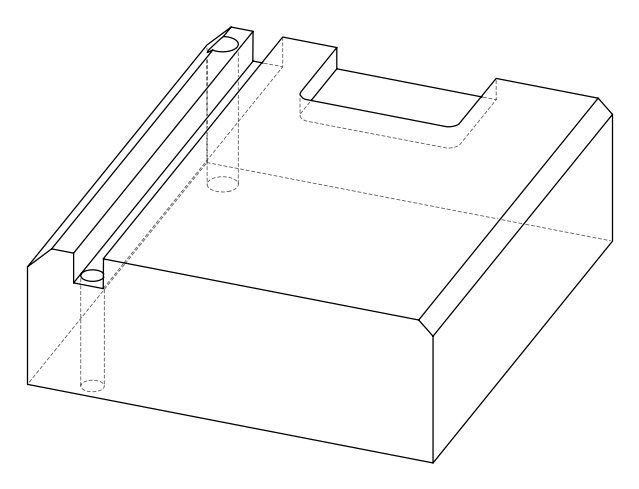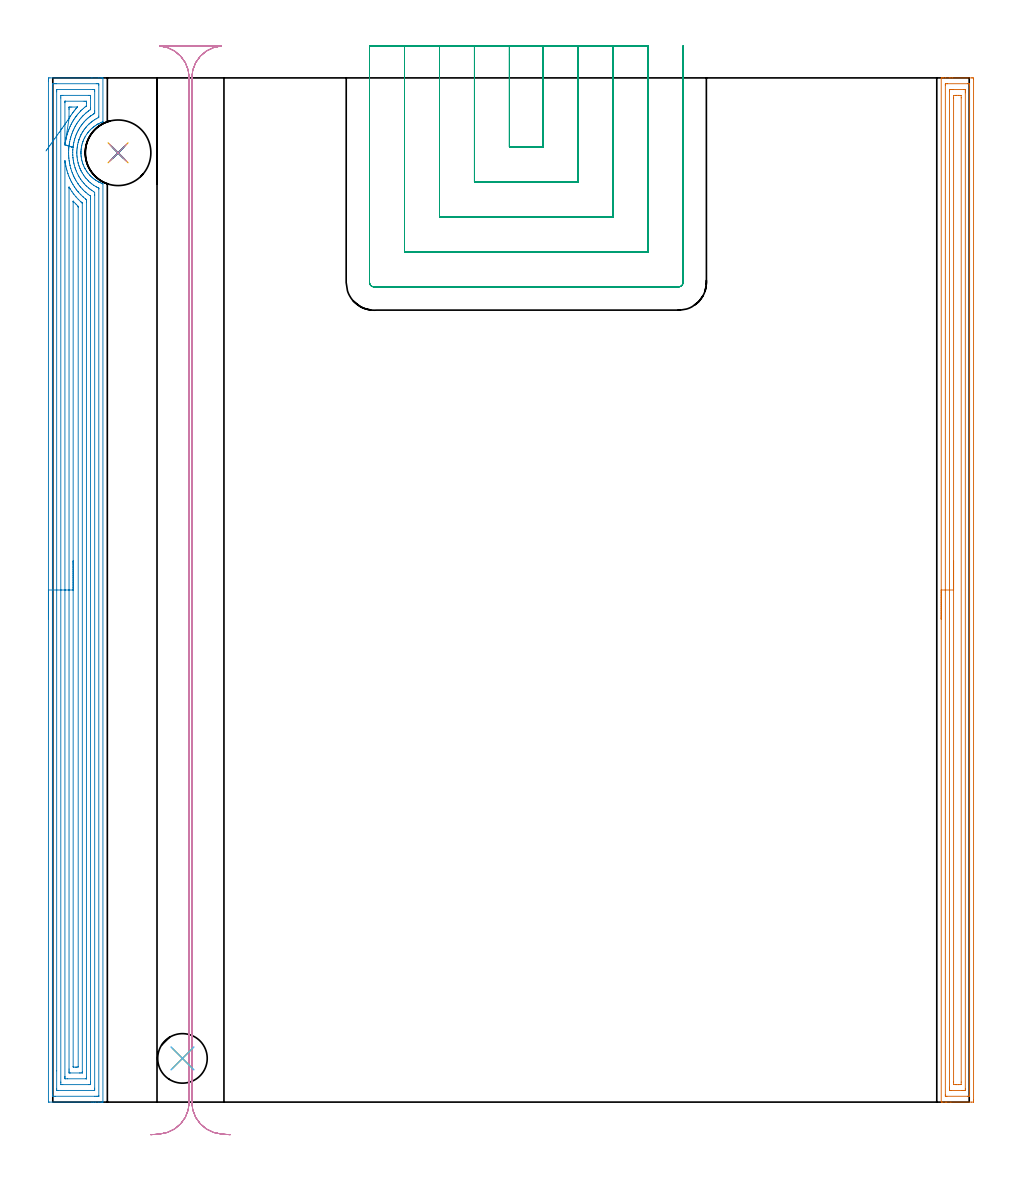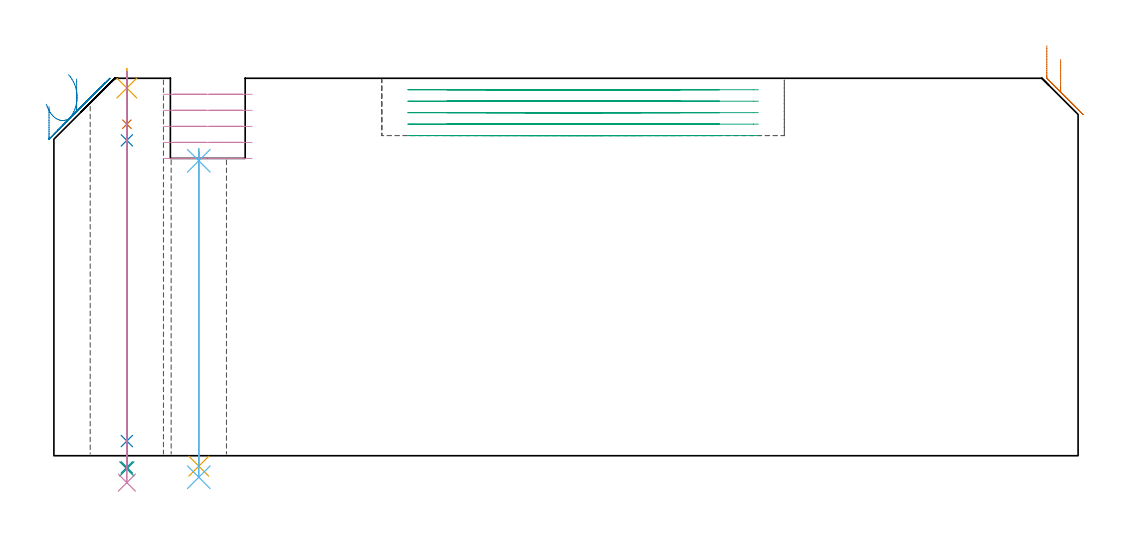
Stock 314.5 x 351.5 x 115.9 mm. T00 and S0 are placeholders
(PLAN: 12 operations, 9 tool changes, 55.9 min)
(1 AREA_MILL | FG_CHAMFER_SURFACE | UGT0205_001 | 11.51 min | 21652 mm3)
(2 AREA_MILL_1 | FG_CHAMFER_SURFACE_1 | UGT0205_001 | 19.9 min | 61467 mm3)
(3 MILL_SLOT | SLOT_PARTIAL_RECTANGULAR | UGT0201_008 | Follow Part, ap 4, ae 75% | 13.93 min | 172712 mm3)
(4 MILL_RECTANGULAR_SLOT | SLOT_RECTANGULAR | UGT0201_105 | Follow Part, ap 5.5, ae 75% | 8.04 min | 198057 mm3)
(5 SPOT_DRILL | STEP1HOLE | NXT0321_9005460120000 | 0.05 min | 173 mm3)
(6 SPOT_DRILL_1 | STEP1HOLE_1 | NXT0321_9005460120000 | 0.04 min | 9 mm3)
(7 DRILL_BLIND_HOLE_INTO_CENTER | STEP1HOLE | NXT0301_065 | 0.07 min | 769 mm3)
(8 GUN_DRILL_THROUGH_HOLE | STEP1HOLE | UGT0307_006 | 0.56 min | 6514 mm3)
(9 DRILL_TO_ENLARGE_THROUGH_HOLE | STEP1HOLE | NXT0301_104 | 0.49 min | 10323 mm3)
(10 DRILL_TO_ENLARGE_THROUGH_HOLE_1 | STEP1HOLE | UGT0301_054 | 0.51 min | 27891 mm3)
(11 DRILL_THROUGH_HOLE_INTO_CENTER | STEP1HOLE_1 | NXT0301_065 | 0.39 min | 6318 mm3)
(12 DRILL_TO_ENLARGE_THROUGH_HOLE_2 | STEP1HOLE_1 | UGT0301_044 | 0.41 min | 14379 mm3)
(TOOL UGT0205_001 | Chamfer Mill 20 x 3 x 45 deg. | D20 FL50 Z2)
(TOOL UGT0201_008 | End Mill 16 mm | D16 FL32 Z4)
(TOOL UGT0201_105 | End Mill 22 mm | D22 FL25 Z2)
(TOOL NXT0321_9005460120000 | NC Spot Drill, 142deg, 12mm, Carbide, Uncoated | D12 PA142 FL30 Z2)
(TOOL NXT0301_065 | Carbide Drill 9.4mm [860.1-0940-075A1-MM 2214] | D9.4 PA140 FL98 Z2)
(TOOL UGT0307_006 | Gun Drill 9 mm | D9 PA130 FL24 Z1)
(TOOL NXT0301_104 | Carbide Drill 14mm [860.1-1400-112A1-MM 2214] | D14 PA140 FL123 Z2)
(TOOL UGT0301_054 | Twist Drill 22.5 mm | D22.5 PA118 FL155 Z2)
(TOOL UGT0301_044 | Twist Drill 17 mm | D17 PA118 FL125 Z2)
(OP 1 AREA_MILL)
G17 G21 G94 G90
T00 M6
G54
G17 G0 G90 X304.9 Y165.75 S1061 M3
G43 Z125.9 H0
G94 G1 Y165.788 Z125.028 F250.
Y165.902 Z124.163
Y166.091 Z123.312
Y166.353 Z122.48
Y166.687 Z121.674
Y167.09 Z120.9
Y167.558 Z120.164
Y168.09 Z119.472
Y168.679 Z118.829
Y169.322 Z118.24
Y170.014 Z117.708
Y170.75 Z117.24
Y171.524 Z116.837
Y172.33 Z116.503
Y173.162 Z116.241
Y174.013 Z116.052
Y174.878 Z115.938
Y175.75 Z115.9
Y351.326
X304.903 Y351.49 Z115.888
X304.943 Y351.496 Z115.848
X304.971 Y351.498 Z115.821
X305.391 Y351.5 Z115.409
X305.73 Z115.069
X306.426 Z114.37
X307.667 Z113.129
X308.214 Z112.58
X308.835 Z111.96
X315.369 Z105.429
X315.644 Y351.498 Z105.153
X315.992 Y351.49 Z104.806
X316. Y351.143 Z104.799
Y0.883 Z104.8
X315.998 Y0.62 Z104.802
X315.992 Y0.007 Z104.806
X315.986 Y0.004 Z104.811
X315.369 Y0. Z105.429
X308.214 Z112.58
X306.773 Z114.023
X306.426 Z114.37
X305.391 Z115.409
X304.971 Y0.002 Z115.821
X304.943 Y0.003 Z115.848
X304.903 Y0.01 Z115.888
X304.9 Y0.174 Z115.9
Y175.75
X306.314 Z114.486
X306.315 Y349.093 Z114.485
X306.316 Y349.202 Z114.484
X306.32 Y349.315 Z114.48
X306.33 Y349.49 Z114.47
X306.426 Y349.493 Z114.374
X306.913 Y349.499 Z113.887
X314.067 Y349.5 Z106.733
X314.474 Y349.498 Z106.326
X314.532 Y349.496 Z106.268
X314.567 Y349.49 Z106.233
X314.579 Y349.483 Z106.221
X314.581 Y349.426 Z106.219
X314.585 Y349.204 Z106.215
X314.586 Y349.093 Z106.214
X314.585 Y2.407 Z106.215
X314.584 Y2.298 Z106.216
X314.58 Y2.185 Z106.22
X314.57 Y2.01 Z106.23
X314.474 Y2.007 Z106.326
X313.987 Y2.001 Z106.813
X306.833 Y2. Z113.967
X306.426 Y2.002 Z114.374
X306.368 Y2.004 Z114.432
X306.334 Y2.01 Z114.466
X306.321 Y2.017 Z114.479
X306.319 Y2.074 Z114.481
X306.315 Y2.296 Z114.485
X306.314 Y2.407 Z114.486
Y175.75
X307.728 Z113.072
X307.729 Y346.897 Z113.071
X307.73 Y347.305 Z113.07
X307.733 Y347.426 Z113.067
X307.735 Y347.478 Z113.065
X307.826 Y347.49 Z112.974
X308.021 Y347.498 Z112.779
X308.214 Y347.499 Z112.586
X308.914 Y347.5 Z111.886
X312.686 Z108.114
X312.88 Y347.499 Z107.92
X313.01 Y347.497 Z107.79
X313.114 Y347.491 Z107.686
X313.165 Y347.486 Z107.635
X313.167 Y347.466 Z107.633
X313.169 Y347.305 Z107.631
X313.171 Y346.82 Z107.629
X313.172 Y346.412 Z107.628
X313.171 Y4.603 Z107.629
X313.17 Y4.194 Z107.63
X313.167 Y4.074 Z107.633
X313.165 Y4.022 Z107.635
X313.075 Y4.01 Z107.725
X312.879 Y4.002 Z107.921
X312.686 Y4.001 Z108.114
X311.986 Y4. Z108.814
X308.214 Z112.586
X308.02 Y4.001 Z112.78
X307.89 Y4.003 Z112.91
X307.787 Y4.009 Z113.013
X307.735 Y4.014 Z113.065
X307.733 Y4.034 Z113.067
X307.731 Y4.194 Z113.069
X307.729 Y4.68 Z113.071
X307.728 Y5.088 Z113.072
Y175.75
X309.143 Z111.657
Y344.625
X309.15 Y345.477 Z111.65
X310.003 Y345.5 Z110.797
X310.021 Z110.779
X310.916 Z109.884
X311.75 Y345.476 Z109.05
X311.757 Y344.659 Z109.043
Y6.875
X311.75 Y6.023 Z109.05
X310.897 Y6. Z109.903
X310.879 Z109.921
X309.984 Z110.816
X309.15 Y6.024 Z111.65
X309.143 Y6.841 Z111.657
Y175.75
Y176.622 Z111.695
Y177.486 Z111.809
Y178.338 Z111.998
Y179.17 Z112.26
Y179.976 Z112.594
Y180.75 Z112.997
Y181.486 Z113.466
Y182.178 Z113.997
Y182.821 Z114.586
Y183.41 Z115.229
Y183.941 Z115.922
Y184.41 Z116.657
Y184.813 Z117.431
Y185.147 Z118.237
Y185.409 Z119.069
Y185.598 Z119.921
Y185.712 Z120.786
Y185.75 Z121.657
G0 Z125.9
M5
M2
(OP 2 AREA_MILL_1)
G17 G21 G94 G90
T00 M6
G54
G17 G0 G90 X-1.5 Y165.75 S1061 M3
G43 Z125.9 H0
Z107.2
G94 G1 Y165.788 Z106.328 F250.
Y165.902 Z105.464
Y166.091 Z104.612
Y166.353 Z103.78
Y166.687 Z102.974
Y167.09 Z102.2
Y167.558 Z101.464
Y168.09 Z100.772
Y168.679 Z100.129
Y169.322 Z99.54
Y170.014 Z99.008
Y170.75 Z98.54
Y171.524 Z98.137
Y172.33 Z97.803
Y173.162 Z97.541
Y174.014 Z97.352
Y174.878 Z97.238
Y175.75 Z97.2
Y350.491
X-1.499 Y350.88 Z97.201
X-1.495 Y351.38 Z97.203
X-1.492 Y351.491 Z97.206
X-1. Y351.5 Z97.698
X13.43 Z112.126
X15.815 Z114.51
X16.502 Z115.202
X16.811 Z115.511
X17.178 Y351.493 Z115.87
X17.197 Y351.49 Z115.888
X17.2 Y351.326 Z115.9
Y336.583
X17.197 Y336.432 Z115.888
X17.096 Y336.387 Z115.79
X16.887 Y336.304 Z115.585
X16.812 Y336.275 Z115.51
X16.397 Y336.102 Z115.095
X15.955 Y335.896 Z114.651
X15.815 Y335.824 Z114.51
X15.609 Y335.721 Z114.309
X15.547 Y335.69 Z114.247
X15.516 Y335.674 Z114.215
X15.39 Y335.605 Z114.086
X15.05 Y335.392 Z113.749
X14.635 Y335.131 Z113.334
X14.487 Y335.027 Z113.187
X14.159 Y334.796 Z112.858
X14.045 Y334.715 Z112.741
X14.04 Y334.712 Z112.736
X13.899 Y334.6 Z112.599
X13.772 Y334.498 Z112.471
X13.754 Y334.484 Z112.453
X13.602 Y334.351 Z112.298
X13.378 Y334.158 Z112.077
X13.012 Y333.818 Z111.711
X12.874 Y333.678 Z111.573
X12.532 Y333.307 Z111.231
X12.275 Y333.012 Z110.975
X12.199 Y332.925 Z110.899
X12.031 Y332.711 Z110.729
X11.994 Y332.663 Z110.691
X11.815 Y332.414 Z110.514
X11.546 Y332.032 Z110.242
X11.112 Y331.338 Z109.811
X11.002 Y331.139 Z109.701
X10.779 Y330.695 Z109.478
X10.573 Y330.246 Z109.271
X10.396 Y329.806 Z109.093
X10.324 Y329.607 Z109.019
X10.261 Y329.435 Z108.955
X10.232 Y329.361 Z108.929
X10.21 Y329.289 Z108.909
X10.12 Y328.988 Z108.818
X10.095 Y328.908 Z108.794
X9.976 Y328.46 Z108.675
X9.915 Y328.182 Z108.612
X9.878 Y328.014 Z108.575
X9.798 Y327.567 Z108.493
X9.734 Y327.121 Z108.433
X9.703 Y326.813 Z108.403
X9.69 Y326.674 Z108.388
X9.666 Y326.228 Z108.358
X9.664 Y326.091 Z108.353
X9.659 Y326.022
X9.652 Y325.781 Z108.349
X9.659 Y325.578 Z108.354
X9.664 Y325.443 Z108.356
X9.667 Y325.334 Z108.36
X9.693 Y324.888 Z108.39
X9.732 Y324.504 Z108.43
X9.738 Y324.441 Z108.436
X9.793 Y324.074 Z108.486
X9.803 Y323.995 Z108.499
X9.884 Y323.548 Z108.584
X9.985 Y323.102 Z108.683
X10.102 Y322.669 Z108.8
X10.241 Y322.209 Z108.94
X10.409 Y321.761 Z109.105
X10.438 Y321.691 Z109.133
X10.49 Y321.557 Z109.19
X10.505 Y321.521 Z109.204
X10.559 Y321.394 Z109.254
X10.59 Y321.316 Z109.286
X10.798 Y320.867 Z109.495
X11.023 Y320.423 Z109.72
X11.095 Y320.294 Z109.791
X11.113 Y320.261 Z109.81
X11.565 Y319.53 Z110.265
X11.774 Y319.229 Z110.473
X12.008 Y318.915 Z110.708
X12.171 Y318.713 Z110.868
X12.232 Y318.637 Z110.929
X12.549 Y318.275 Z111.244
X12.695 Y318.117 Z111.391
X12.875 Y317.923 Z111.571
X13.052 Y317.744 Z111.748
X13.398 Y317.424 Z112.097
X13.754 Y317.116 Z112.454
X14.085 Y316.851 Z112.785
X14.358 Y316.653 Z113.057
X14.635 Y316.462 Z113.334
X14.843 Y316.33 Z113.542
X15.043 Y316.204 Z113.742
X15.331 Y316.032 Z114.03
X15.457 Y315.958 Z114.156
X15.516 Y315.926 Z114.215
X15.576 Y315.895 Z114.276
X15.767 Y315.799 Z114.465
X15.815 Y315.775 Z114.512
X15.894 Y315.735 Z114.593
X15.954 Y315.704 Z114.653
X16.114 Y315.63 Z114.812
X16.257 Y315.564 Z114.953
X16.397 Y315.498 Z115.095
X16.821 Y315.321 Z115.52
X17.024 Y315.243 Z115.724
X17.159 Y315.19 Z115.857
X17.194 Y315.168 Z115.893
X17.2 Y315.139 Z115.9
Y0.174
X17.197 Y0.01 Z115.888
X17.178 Y0.007 Z115.87
X16.811 Y0. Z115.51
X16.502 Z115.202
X15.815 Z114.51
X14.586 Z113.283
X14.045 Z112.739
X13.43 Z112.126
X-1.271 Y0.001 Z97.426
X-1.492 Y0.01 Z97.206
X-1.499 Y0.231 Z97.199
Y0.262
X-1.5 Y175.75 Z97.2
X-0.086 Z98.614
X-0.085 Y349.309 Z98.615
X-0.084 Y349.417 Z98.616
X-0.081 Y349.47 Z98.619
X-0.08 Y349.488 Z98.62
X-0.036 Y349.49 Z98.664
X0.369 Y349.498 Z99.069
X0.77 Y349.5 Z99.47
X1.252 Z99.952
X14.93 Z113.63
X15.412 Y349.499 Z114.112
X15.659 Y349.494 Z114.359
X15.77 Y349.49 Z114.47
X15.785 Y349.123 Z114.485
Y349.093
Y338.37
X15.779 Y337.945 Z114.479
X15.499 Y337.796 Z114.199
X14.916 Y337.49 Z113.616
X14.892 Y337.477 Z113.592
X14.37 Y337.148 Z113.07
X14.045 Y336.938 Z112.745
X13.833 Y336.797 Z112.533
X13.527 Y336.583 Z112.227
X13.318 Y336.424 Z112.018
X13.16 Y336.297 Z111.86
X12.833 Y336.02 Z111.533
X12.453 Y335.69 Z111.153
X12.36 Y335.603 Z111.06
X12.275 Y335.519 Z110.975
X11.921 Y335.153 Z110.621
X11.588 Y334.796 Z110.288
X11.495 Y334.69 Z110.195
X11.39 Y334.565 Z110.09
X11.096 Y334.2 Z109.796
X10.873 Y333.903 Z109.573
X10.719 Y333.686 Z109.419
X10.505 Y333.377 Z109.205
X10.361 Y333.154 Z109.061
X10.27 Y333.009 Z108.97
X10.024 Y332.601 Z108.724
X9.759 Y332.116 Z108.459
X9.73 Y332.06 Z108.43
X9.712 Y332.023 Z108.412
X9.62 Y331.835 Z108.32
X9.43 Y331.414 Z108.13
X9.346 Y331.222 Z108.046
X9.169 Y330.784 Z107.869
X8.996 Y330.329 Z107.696
X8.957 Y330.217 Z107.657
X8.93 Y330.132 Z107.63
X8.735 Y329.476 Z107.435
X8.726 Y329.444 Z107.426
X8.724 Y329.435 Z107.424
X8.558 Y328.72 Z107.258
X8.52 Y328.542 Z107.22
X8.417 Y327.969 Z107.117
X8.373 Y327.648 Z107.073
X8.318 Y327.176 Z107.018
X8.282 Y326.755 Z106.982
X8.257 Y326.343 Z106.957
X8.244 Y325.861 Z106.944
X8.252 Y325.456 Z106.952
X8.274 Y324.968 Z106.974
X8.309 Y324.505 Z107.009
X8.354 Y324.074 Z107.054
X8.442 Y323.476 Z107.142
X8.497 Y323.181 Z107.197
X8.676 Y322.346 Z107.376
X8.691 Y322.287 Z107.391
X8.735 Y322.126 Z107.435
X8.957 Y321.394 Z107.657
X9.08 Y321.045 Z107.78
X9.296 Y320.5 Z107.996
X9.392 Y320.269 Z108.092
X9.62 Y319.764 Z108.32
X9.697 Y319.606 Z108.397
X9.776 Y319.448 Z108.476
X10.053 Y318.95 Z108.753
X10.197 Y318.713 Z108.897
X10.505 Y318.221 Z109.205
X10.78 Y317.819 Z109.48
X11.04 Y317.469 Z109.74
X11.39 Y317.034 Z110.09
X11.482 Y316.926 Z110.182
X11.861 Y316.512 Z110.561
X12.275 Y316.073 Z110.975
X12.288 Y316.059 Z110.988
X12.317 Y316.032 Z111.017
X12.765 Y315.638 Z111.465
X13.16 Y315.304 Z111.86
X13.364 Y315.139 Z112.064
X14.045 Y314.656 Z112.745
X14.693 Y314.245 Z113.393
X14.93 Y314.112 Z113.63
X15.22 Y313.952 Z113.92
X15.565 Y313.78 Z114.265
X15.662 Y313.73 Z114.362
X15.766 Y313.675 Z114.466
X15.779 Y313.655 Z114.479
X15.782 Y313.633 Z114.482
X15.784 Y313.584 Z114.484
X15.786 Y313.381 Z114.486
X15.785 Y2.191 Z114.485
X15.784 Y2.083 Z114.484
X15.781 Y2.03 Z114.481
X15.78 Y2.012 Z114.48
X15.736 Y2.01 Z114.436
X15.331 Y2.002 Z114.031
X14.93 Y2. Z113.63
X14.448 Z113.148
X0.77 Z99.47
X0.288 Y2.001 Z98.988
X0.041 Y2.006 Z98.741
X-0.07 Y2.01 Z98.63
X-0.085 Y2.377 Z98.615
Y2.407
X-0.086 Y175.75 Z98.614
X1.328 Z100.028
X1.329 Y346.742 Z100.029
X1.331 Y347.306 Z100.031
X1.334 Y347.469 Z100.034
X1.335 Y347.484 Z100.035
X1.349 Y347.49 Z100.049
X1.399 Y347.495 Z100.099
X1.464 Y347.499 Z100.164
X13.852 Y347.5 Z112.552
X14.045 Y347.498 Z112.745
X14.237 Y347.494 Z112.937
X14.359 Y347.49 Z113.059
X14.364 Y347.415 Z113.064
X14.367 Y347.306 Z113.067
X14.371 Y346.977 Z113.071
Y340.157
Y339.828
X14.368 Y339.546 Z113.068
X14.364 Y339.406 Z113.064
X14.361 Y339.341 Z113.061
X14.249 Y339.264 Z112.949
X14.123 Y339.184 Z112.823
X14.045 Y339.134 Z112.745
X13.583 Y338.837 Z112.283
X13.16 Y338.557 Z111.86
X13.049 Y338.482 Z111.749
X12.893 Y338.37 Z111.593
X12.543 Y338.1 Z111.243
X12.275 Y337.881 Z110.975
X12.057 Y337.697 Z110.757
X11.806 Y337.477 Z110.506
X11.59 Y337.275 Z110.29
X11.39 Y337.08 Z110.09
X11.145 Y336.83 Z109.845
X10.91 Y336.583 Z109.61
X10.718 Y336.368 Z109.418
X10.505 Y336.124 Z109.205
X10.309 Y335.888 Z109.009
X10.151 Y335.69 Z108.851
X9.924 Y335.383 Z108.624
X9.62 Y334.965 Z108.32
X9.551 Y334.866 Z108.251
X9.504 Y334.796 Z108.204
X9.206 Y334.321 Z107.906
X8.949 Y333.903 Z107.649
X8.871 Y333.766 Z107.571
X8.735 Y333.516 Z107.435
X8.564 Y333.182 Z107.264
X8.479 Y333.009 Z107.179
X8.279 Y332.577 Z106.979
X8.077 Y332.116 Z106.777
X8.01 Y331.954 Z106.71
X7.85 Y331.55 Z106.55
X7.763 Y331.31 Z106.463
X7.733 Y331.222 Z106.433
X7.55 Y330.632 Z106.25
X7.461 Y330.329 Z106.161
X7.357 Y329.933 Z106.057
X7.236 Y329.435 Z105.936
X7.186 Y329.212 Z105.886
X7.057 Y328.542 Z105.757
X7.043 Y328.463 Z105.743
X6.965 Y327.928 Z105.665
X6.936 Y327.677 Z105.636
X6.933 Y327.648 Z105.633
X6.866 Y326.855 Z105.566
X6.86 Y326.755 Z105.56
X6.832 Y325.996 Z105.532
X6.83 Y325.861 Z105.53
X6.848 Y325.085 Z105.548
X6.855 Y324.968 Z105.555
X6.914 Y324.126 Z105.614
X6.919 Y324.074 Z105.619
X6.965 Y323.655 Z105.665
X7.035 Y323.181 Z105.735
X7.049 Y323.096 Z105.749
X7.133 Y322.655 Z105.833
X7.211 Y322.287 Z105.911
X7.281 Y321.968 Z105.981
X7.425 Y321.394 Z106.125
X7.615 Y320.737 Z106.315
X7.692 Y320.5 Z106.392
X7.85 Y320.057 Z106.55
X8.026 Y319.606 Z106.726
X8.148 Y319.306 Z106.848
X8.421 Y318.713 Z107.121
X8.735 Y318.092 Z107.435
X8.883 Y317.819 Z107.583
X9.083 Y317.468 Z107.783
X9.427 Y316.926 Z108.127
X9.62 Y316.638 Z108.32
X10.056 Y316.032 Z108.756
X10.505 Y315.479 Z109.205
X10.808 Y315.139 Z109.508
X11.39 Y314.52 Z110.09
X11.68 Y314.245 Z110.38
X12.275 Y313.723 Z110.975
X12.732 Y313.352 Z111.432
X13.16 Y313.044 Z111.86
X13.405 Y312.872 Z112.105
X14.04 Y312.463 Z112.74
X14.047 Y312.458 Z112.747
X14.364 Y312.135 Z113.064
X14.369 Y311.565 Z113.069
X14.371 Y311.236 Z113.071
Y4.758
X14.369 Y4.194 Z113.069
X14.366 Y4.031 Z113.066
X14.365 Y4.016 Z113.065
X14.351 Y4.01 Z113.051
X14.301 Y4.005 Z113.001
X14.236 Y4.001 Z112.936
X1.848 Y4. Z100.548
X1.655 Y4.002 Z100.355
X1.463 Y4.006 Z100.163
X1.341 Y4.01 Z100.041
X1.336 Y4.085 Z100.036
X1.333 Y4.194 Z100.033
X1.329 Y4.523 Z100.029
X1.328 Y10.741 Z100.028
Y175.75
X2.743 Z101.443
Y344.625
X2.744 Y345.313 Z101.444
X2.746 Y345.412 Z101.446
X2.75 Y345.471 Z101.45
X2.754 Y345.49 Z101.454
X2.776 Y345.492 Z101.476
X2.992 Y345.496 Z101.692
X3.425 Y345.5 Z102.125
X12.293 Z110.993
X12.712 Y345.497 Z111.412
X12.922 Y345.492 Z111.622
X12.945 Y345.49 Z111.645
X12.951 Y345.479 Z111.651
X12.954 Y345.441 Z111.654
X12.955 Y345.384 Z111.655
X12.957 Y344.829 Z111.657
Y344.625
Y341.255
Y341.051
X12.955 Y340.706 Z111.655
X12.953 Y340.664 Z111.653
X12.95 Y340.648 Z111.65
X12.938 Y340.637 Z111.638
X12.882 Y340.593 Z111.582
X12.792 Y340.529 Z111.492
X12.266 Y340.166 Z110.966
X12.254 Y340.157 Z110.954
X11.768 Y339.776 Z110.468
X11.39 Y339.465 Z110.09
X11.281 Y339.373 Z109.981
X11.157 Y339.264 Z109.857
X10.818 Y338.948 Z109.518
X10.505 Y338.646 Z109.205
X10.368 Y338.509 Z109.068
X10.235 Y338.37 Z108.935
X9.941 Y338.046 Z108.641
X9.62 Y337.686 Z108.32
X9.524 Y337.574 Z108.224
X9.444 Y337.477 Z108.144
X9.132 Y337.076 Z107.832
X8.764 Y336.583 Z107.464
X8.752 Y336.566 Z107.452
X8.735 Y336.542 Z107.435
X8.394 Y336.034 Z107.094
X8.172 Y335.69 Z106.872
X8.048 Y335.49 Z106.748
X7.85 Y335.163 Z106.55
X7.719 Y334.929 Z106.419
X7.647 Y334.796 Z106.347
X7.415 Y334.342 Z106.115
X7.199 Y333.903 Z105.899
X7.124 Y333.742 Z105.824
X6.965 Y333.389 Z105.665
X6.852 Y333.123 Z105.552
X6.806 Y333.009 Z105.506
X6.604 Y332.48 Z105.304
X6.47 Y332.116 Z105.17
X6.374 Y331.819 Z105.074
X6.187 Y331.222 Z104.887
X6.163 Y331.139 Z104.863
X6.08 Y330.839 Z104.78
X5.978 Y330.432 Z104.678
X5.954 Y330.329 Z104.654
X5.815 Y329.703 Z104.515
X5.764 Y329.435 Z104.464
X5.675 Y328.95 Z104.375
X5.616 Y328.542 Z104.316
X5.566 Y328.167 Z104.266
X5.514 Y327.648 Z104.214
X5.487 Y327.353 Z104.187
X5.446 Y326.755 Z104.146
X5.435 Y326.512 Z104.135
X5.416 Y325.861 Z104.116
X5.419 Y325.635 Z104.119
X5.439 Y324.968 Z104.139
X5.453 Y324.707 Z104.153
X5.501 Y324.074 Z104.201
X5.53 Y323.736 Z104.23
X5.597 Y323.181 Z104.297
X5.667 Y322.705 Z104.367
X5.74 Y322.287 Z104.44
X5.88 Y321.595 Z104.58
X5.926 Y321.394 Z104.626
X6.08 Y320.752 Z104.78
X6.15 Y320.5 Z104.85
X6.179 Y320.4 Z104.879
X6.427 Y319.606 Z105.127
X6.625 Y319.057 Z105.325
X6.761 Y318.713 Z105.461
X6.965 Y318.215 Z105.665
X7.143 Y317.819 Z105.843
X7.3 Y317.481 Z106.
X7.588 Y316.926 Z106.288
X7.85 Y316.45 Z106.55
X8.1 Y316.032 Z106.8
X8.527 Y315.349 Z107.227
X8.673 Y315.139 Z107.373
X8.735 Y315.052 Z107.435
X9.075 Y314.592 Z107.775
X9.35 Y314.245 Z108.05
X9.62 Y313.919 Z108.32
X10.134 Y313.352 Z108.834
X10.505 Y312.959 Z109.205
X11.034 Y312.458 Z109.734
X11.39 Y312.146 Z110.09
X12.093 Y311.565 Z110.793
X12.275 Y311.43 Z110.975
X12.738 Y311.097 Z111.438
X12.863 Y311.013 Z111.563
X12.883 Y310.999 Z111.583
X12.95 Y310.947 Z111.65
X12.953 Y310.88 Z111.653
X12.955 Y310.671 Z111.655
X12.957 Y309.982 Z111.657
Y309.778
Y6.875
X12.956 Y6.187 Z111.656
X12.954 Y6.088 Z111.654
X12.95 Y6.029 Z111.65
X12.946 Y6.01 Z111.646
X12.924 Y6.008 Z111.624
X12.708 Y6.004 Z111.408
X12.275 Y6. Z110.975
X3.407 Z102.107
X2.988 Y6.003 Z101.688
X2.778 Y6.008 Z101.478
X2.755 Y6.01 Z101.455
X2.749 Y6.02 Z101.449
X2.746 Y6.059 Z101.446
X2.745 Y6.116 Z101.445
X2.743 Y6.67 Z101.443
Y6.875
Y175.75
X4.157 Z102.857
Y322.515
X4.159 Y322.747 Z102.859
X4.163 Y323.035 Z102.863
X4.164 Y323.05 Z102.864
X4.182 Y322.934 Z102.882
X4.208 Y322.76 Z102.908
X4.271 Y322.327 Z102.971
X4.277 Y322.287 Z102.977
X4.31 Y322.093 Z103.01
X4.448 Y321.394 Z103.148
X4.484 Y321.218 Z103.184
X4.651 Y320.5 Z103.351
X4.763 Y320.043 Z103.463
X4.888 Y319.606 Z103.588
X5.135 Y318.774 Z103.835
X5.155 Y318.713 Z103.855
X5.195 Y318.603 Z103.895
X5.497 Y317.819 Z104.197
X5.699 Y317.311 Z104.399
X5.87 Y316.926 Z104.57
X6.08 Y316.471 Z104.78
X6.298 Y316.032 Z104.998
X6.533 Y315.575 Z105.233
X6.782 Y315.139 Z105.482
X6.965 Y314.83 Z105.665
X7.333 Y314.245 Z106.033
X7.538 Y313.932 Z106.238
X7.85 Y313.481 Z106.55
X7.943 Y313.352 Z106.643
X8.225 Y312.974 Z106.925
X8.645 Y312.458 Z107.345
X8.735 Y312.356 Z107.435
X9.458 Y311.565 Z108.158
X9.62 Y311.398 Z108.32
X10.382 Y310.671 Z109.082
X10.505 Y310.564 Z109.205
X11.159 Y310.01 Z109.859
X11.39 Y309.823 Z110.09
X11.445 Y309.778 Z110.145
X11.536 Y309.695 Z110.236
X11.538 Y309.628 Z110.238
X11.543 Y308.884 Z110.243
Y308.73
Y8.507
X11.542 Y8.353 Z110.242
X11.538 Y8.044 Z110.238
X11.536 Y8.009 Z110.236
X11.532 Y8.007 Z110.232
X11.513 Y8.003 Z110.213
X11.472 Y8.001 Z110.172
X11.39 Y8. Z110.09
X4.966 Z103.666
X4.31 Y8.004 Z103.01
X4.217 Y8.006 Z102.917
X4.166 Y8.01 Z102.866
X4.162 Y8.198 Z102.862
X4.158 Y8.507 Z102.858
X4.157 Y8.662 Z102.857
Y8.817
Y175.75
X5.571 Z104.271
Y313.623
X5.572 Y313.865 Z104.272
X5.574 Y313.972 Z104.274
X5.577 Y314.027 Z104.277
X5.579 Y314.034 Z104.279
X5.742 Y313.767 Z104.442
X5.852 Y313.582 Z104.552
X5.996 Y313.352 Z104.696
X6.08 Y313.22 Z104.78
X6.579 Y312.458 Z105.279
X6.965 Y311.916 Z105.665
X7.229 Y311.565 Z105.929
X7.85 Y310.798 Z106.55
X7.959 Y310.671 Z106.659
X8.735 Y309.827 Z107.435
X8.783 Y309.778 Z107.483
X9.62 Y308.987 Z108.32
X9.732 Y308.884 Z108.432
X9.89 Y308.747 Z108.59
X10.055 Y308.602 Z108.755
X10.123 Y308.541 Z108.823
X10.125 Y308.529 Z108.825
X10.127 Y308.499 Z108.827
X10.128 Y308.371 Z108.828
Y10.449
X10.126 Y10.192 Z108.826
X10.124 Y10.064 Z108.824
X10.121 Y10.01 Z108.821
X10.06 Y10.005 Z108.76
X9.62 Y10.001 Z108.32
X9.18 Y10. Z107.88
X6.08 Y10.001 Z104.78
X5.636 Y10.004 Z104.336
X5.582 Y10.01 Z104.282
X5.578 Y10.062 Z104.278
X5.574 Y10.449 Z104.274
X5.572 Y10.963 Z104.272
X5.571 Y11.343 Z104.271
Y175.75
X6.985 Z105.685
Y308.884
X6.987 Y309.08 Z105.687
X6.99 Y309.177 Z105.69
X6.991 Y309.184 Z105.691
X7.003 Y309.176 Z105.703
X7.031 Y309.151 Z105.731
X7.85 Y308.276 Z106.55
X8.13 Y307.991 Z106.83
X8.666 Y307.465 Z107.366
X8.708 Y307.413 Z107.408
X8.71 Y307.39 Z107.41
X8.712 Y307.336 Z107.412
X8.715 Y307.118 Z107.415
X8.714 Y12.236 Z107.414
X8.708 Y12.028 Z107.408
X8.317 Y12.01 Z107.017
X8.082 Y12.002 Z106.782
X7.85 Y12.001 Z106.55
X7.198 Z105.898
X7.075 Y12.007 Z105.775
X7.051 Y12.01 Z105.751
X6.992 Y12.035 Z105.692
X6.986 Y12.215 Z105.686
Y12.236
X6.985 Y175.75 Z105.685
Y176.622 Z105.723
Y177.486 Z105.837
Y178.338 Z106.026
Y179.17 Z106.288
Y179.976 Z106.622
Y180.75 Z107.025
Y181.486 Z107.494
Y182.178 Z108.025
Y182.821 Z108.614
Y183.41 Z109.257
Y183.942 Z109.95
Y184.41 Z110.685
Y184.813 Z111.459
Y185.147 Z112.265
Y185.409 Z113.097
Y185.598 Z113.949
Y185.712 Z114.814
Y185.75 Z115.685
G0 Z125.9
X4.499 Y328.432
Z117.002
G1 X5.045 Y328.256 Z116.345
X5.533 Y328.098 Z115.64
X5.962 Y327.959 Z114.892
X6.327 Y327.841 Z114.109
X6.625 Y327.745 Z113.295
X6.855 Y327.67 Z112.457
X7.014 Y327.619 Z111.6
X7.102 Y327.59 Z110.733
X7.118 Y327.585 Z109.861
X7.061 Y327.604 Z108.99
X6.932 Y327.645 Z108.129
X6.733 Y327.71 Z107.282
X6.463 Y327.797 Z106.457
X6.127 Y327.906 Z105.659
X5.725 Y328.036 Z104.896
X5.262 Y328.186 Z104.172
X4.74 Y328.354 Z103.493
X4.165 Y328.541 Z102.865
X4.161 Y328.542 Z102.861
X4.16 Y328.55 Z102.86
X4.158 Y328.696 Z102.858
X4.157 Y342.993 Z102.857
X4.158 Y343.148 Z102.858
X4.162 Y343.457 Z102.862
X4.164 Y343.491 Z102.864
X4.168 Y343.494 Z102.868
X4.187 Y343.497 Z102.887
X4.228 Y343.499 Z102.928
X4.31 Y343.5 Z103.01
X10.734 Z109.434
X11.39 Y343.496 Z110.09
X11.483 Y343.494 Z110.183
X11.534 Y343.49 Z110.234
X11.538 Y343.302 Z110.238
X11.542 Y342.993 Z110.242
X11.543 Y342.838 Z110.243
Y342.684
X11.537 Y341.944 Z110.237
X11.536 Y341.91 Z110.236
X11.522 Y341.883 Z110.222
X11.484 Y341.849 Z110.184
X11.39 Y341.771 Z110.09
X10.993 Y341.451 Z109.693
X10.507 Y341.051 Z109.207
X10.045 Y340.622 Z108.745
X9.62 Y340.215 Z108.32
X9.591 Y340.186 Z108.291
X9.563 Y340.157 Z108.263
X9.165 Y339.723 Z107.865
X8.735 Y339.252 Z107.435
X8.346 Y338.763 Z107.046
X8.038 Y338.37 Z106.738
X7.957 Y338.262 Z106.657
X7.85 Y338.113 Z106.55
X7.59 Y337.739 Z106.29
X7.411 Y337.477 Z106.111
X7.235 Y337.204 Z105.935
X6.965 Y336.777 Z105.665
X6.85 Y336.583 Z105.55
X6.57 Y336.089 Z105.27
X6.357 Y335.69 Z105.057
X6.262 Y335.506 Z104.962
X6.08 Y335.138 Z104.78
X5.971 Y334.906 Z104.671
X5.921 Y334.796 Z104.621
X5.701 Y334.285 Z104.401
X5.543 Y333.903 Z104.243
X5.443 Y333.652 Z104.143
X5.197 Y333.009 Z103.897
X5.195 Y333.005 Z103.895
X4.986 Y332.327 Z103.686
X4.923 Y332.116 Z103.623
X4.787 Y331.634 Z103.487
X4.68 Y331.222 Z103.38
X4.607 Y330.923 Z103.307
X4.469 Y330.329 Z103.169
X4.441 Y330.196 Z103.141
X4.31 Y329.513 Z103.01
X4.298 Y329.447 Z102.998
X4.186 Y328.667 Z102.886
X4.166 Y328.542 Z102.866
X4.165 Y328.541 Z102.865
X5.578 Y337.573 Z104.278
X5.576 Y337.629 Z104.276
X5.572 Y337.76 Z104.272
X5.571 Y338.37 Z104.271
Y340.671
X5.572 Y341.051 Z104.272
X5.574 Y341.308 Z104.274
X5.576 Y341.436 Z104.276
X5.579 Y341.49 Z104.279
X5.64 Y341.495 Z104.34
X6.08 Y341.499 Z104.78
X6.52 Y341.5 Z105.22
X8.291 Z106.991
X8.375 Y341.498 Z107.075
X8.407 Y341.496 Z107.107
X8.444 Y341.491 Z107.144
X8.433 Y341.471 Z107.133
X8.38 Y341.409 Z107.08
X8.063 Y341.051 Z106.763
X7.963 Y340.937 Z106.663
X7.85 Y340.805 Z106.55
X7.559 Y340.451 Z106.259
X7.323 Y340.157 Z106.023
X7.167 Y339.954 Z105.867
X6.965 Y339.684 Z105.665
X6.79 Y339.44 Z105.49
X6.666 Y339.264 Z105.366
X6.429 Y338.912 Z105.129
X6.08 Y338.387 Z104.78
X6.07 Y338.37 Z104.77
X5.737 Y337.823 Z104.437
X5.642 Y337.67 Z104.342
X5.596 Y337.599 Z104.296
X5.578 Y337.573 Z104.278
X5.13 Y336.942 Z103.874
X4.664 Y336.285 Z103.539
X4.182 Y335.607 Z103.276
X3.69 Y334.913 Z103.086
X3.189 Y334.208 Z102.972
X2.685 Y333.497 Z102.933
X2.18 Y332.786 Z102.97
X1.679 Y332.081 Z103.083
X1.186 Y331.386 Z103.27
X0.705 Y330.707 Z103.532
X0.238 Y330.05 Z103.865
X-0.21 Y329.418 Z104.267
X-0.636 Y328.818 Z104.735
X-1.037 Y328.253 Z105.265
X-1.41 Y327.728 Z105.854
X-1.752 Y327.247 Z106.496
X-2.059 Y326.813 Z107.188
X-2.331 Y326.43 Z107.923
G0 Z125.9
M5
M2
(OP 3 MILL_SLOT)
G17 G21 G94 G90
T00 M6
G54
G17 G0 G90 X156.7 Y362.5 S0 M3
G43 Z125.9 H0
Z112.38
G94 G1 Y359.5 F250.
Y327.8 F500.
X168.3
Y359.5
Y362.5 F250.
X144.7
Y359.5
Y315.8 F500.
X180.3
Y359.5
Y362.5 F250.
X132.7
Y359.5
Y303.8 F500.
X192.3
Y359.5
Y362.5 F250.
X120.7
Y359.5
Y291.8 F500.
X204.3
Y359.5
Y362.5 F250.
X108.7
Y359.5
Y281.3 F500.
G3 X110.2 Y279.8 R1.5
G1 X214.8
G3 X216.3 Y281.3 R1.5
G1 Y359.5
Y362.5 F250.
G0 X156.7 Z108.86
G1 Y359.5
Y327.8 F500.
X168.3
Y359.5
Y362.5 F250.
X144.7
Y359.5
Y315.8 F500.
X180.3
Y359.5
Y362.5 F250.
X132.7
Y359.5
Y303.8 F500.
X192.3
Y359.5
Y362.5 F250.
X120.7
Y359.5
Y291.8 F500.
X204.3
Y359.5
Y362.5 F250.
X108.7
Y359.5
Y281.3 F500.
G3 X110.2 Y279.8 R1.5
G1 X214.8
G3 X216.3 Y281.3 R1.5
G1 Y359.5
Y362.5 F250.
G0 X156.7 Z105.34
G1 Y359.5
Y327.8 F500.
X168.3
Y359.5
Y362.5 F250.
X144.7
Y359.5
Y315.8 F500.
X180.3
Y359.5
Y362.5 F250.
X132.7
Y359.5
Y303.8 F500.
X192.3
Y359.5
Y362.5 F250.
X120.7
Y359.5
Y291.8 F500.
X204.3
Y359.5
Y362.5 F250.
X108.7
Y359.5
Y281.3 F500.
G3 X110.2 Y279.8 R1.5
G1 X214.8
G3 X216.3 Y281.3 R1.5
G1 Y359.5
Y362.5 F250.
G0 X156.7 Z101.82
G1 Y359.5
Y327.8 F500.
X168.3
Y359.5
Y362.5 F250.
X144.7
Y359.5
Y315.8 F500.
X180.3
Y359.5
Y362.5 F250.
X132.7
Y359.5
Y303.8 F500.
X192.3
Y359.5
Y362.5 F250.
X120.7
Y359.5
Y291.8 F500.
X204.3
Y359.5
Y362.5 F250.
X108.7
Y359.5
Y281.3 F500.
G3 X110.2 Y279.8 R1.5
G1 X214.8
G3 X216.3 Y281.3 R1.5
G1 Y359.5
Y362.5 F250.
G0 X156.7 Z98.3
G1 Y359.5
Y327.8 F500.
X168.3
Y359.5
Y362.5 F250.
X144.7
Y359.5
Y315.8 F500.
X180.3
Y359.5
Y362.5 F250.
X132.7
Y359.5
Y303.8 F500.
X192.3
Y359.5
Y362.5 F250.
X120.7
Y359.5
Y291.8 F500.
X204.3
Y359.5
Y362.5 F250.
X108.7
Y359.5
Y281.3 F500.
G3 X110.2 Y279.8 R1.5
G1 X214.8
G3 X216.3 Y281.3 R1.5
G1 Y359.5
Y362.5 F250.
G0 Z125.9
M5
M2
(OP 4 MILL_RECTANGULAR_SLOT)
G17 G21 G94 G90
T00 M6
G54
G17 G0 G90 X60.88 Y-11.191 S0 M3
G43 Z125.9 H0
Z110.98
G94 G1 X57.888 Y-10.97 F250.
G2 X47.7 Y0. R11. F500.
G1 Y351.5
G2 X57.888 Y362.47 R11.
G1 Y362.5
X36.612
Y362.47
G2 X46.8 Y351.5 R11.
G1 Y0.
G2 X36.612 Y-10.97 R11.
G1 X33.62 Y-11.191 F250.
G0 X60.88 Z106.06
G1 X57.888 Y-10.97
G2 X47.7 Y0. R11. F500.
G1 Y351.5
G2 X57.888 Y362.47 R11.
G1 Y362.5
X36.612
Y362.47
G2 X46.8 Y351.5 R11.
G1 Y0.
G2 X36.612 Y-10.97 R11.
G1 X33.62 Y-11.191 F250.
G0 X60.88 Z101.14
G1 X57.888 Y-10.97
G2 X47.7 Y0. R11. F500.
G1 Y351.5
G2 X57.888 Y362.47 R11.
G1 Y362.5
X36.612
Y362.47
G2 X46.8 Y351.5 R11.
G1 Y0.
G2 X36.612 Y-10.97 R11.
G1 X33.62 Y-11.191 F250.
G0 X60.88 Z96.22
G1 X57.888 Y-10.97
G2 X47.7 Y0. R11. F500.
G1 Y351.5
G2 X57.888 Y362.47 R11.
G1 Y362.5
X36.612
Y362.47
G2 X46.8 Y351.5 R11.
G1 Y0.
G2 X36.612 Y-10.97 R11.
G1 X33.62 Y-11.191 F250.
G0 X60.88 Z91.3
G1 X57.888 Y-10.97
G2 X47.7 Y0. R11. F500.
G1 Y351.5
G2 X57.888 Y362.47 R11.
G1 Y362.5
X36.612
Y362.47
G2 X46.8 Y351.5 R11.
G1 Y0.
G2 X36.612 Y-10.97 R11.
G1 X33.62 Y-11.191 F250.
G0 Z125.9
M5
M2
(OP 5 SPOT_DRILL)
G17 G21 G94 G90
T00 M6
G54
G17 G0 G90 X22.4 Y325.8 S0 M3
G43 Z125.9 H0
G94 G81 G98 Z112.9 F250. R118.9
G80
M5
M2
(OP 6 SPOT_DRILL_1)
G17 G21 G94 G90
T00 M6
G54
G17 G0 G90 X44.5 Y15. S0 M3
G43 Z125.9 H0
G94 G81 G98 Z90.568 F250. R94.3
G80
M5
M2
(OP 7 DRILL_BLIND_HOLE_INTO_CENTER)
G17 G21 G94 G90
T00 M6
G54
G17 G0 G90 X22.4 Y325.8 S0 M3
G43 Z125.9 H1
G94 G81 G98 Z101.8 F250. R117.9
G80
M5
M2
(OP 8 GUN_DRILL_THROUGH_HOLE)
G17 G21 G94 G90
T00 M6
G54
G17 G0 G90 X22.4 Y325.8 M8
G43 Z125.9 H0
Z112.368
S716 M3
G94 G1 Z96.839 F125. M26
G4 X.084
Z4.5 F250.
G4 X.084
Z-3.598 F125.
G4 X.084
M5
M9
G0 Z112.368
Z125.9
M2
(OP 9 DRILL_TO_ENLARGE_THROUGH_HOLE)
G17 G21 G94 G90
T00 M6
G54
G17 G0 G90 X22.4 Y325.8 S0 M3
G43 Z125.9 H1
G94 G73 G98 Z-4.048 F250. Q13.328 R117.9
G80
M5
M2
(OP 10 DRILL_TO_ENLARGE_THROUGH_HOLE_1)
G17 G21 G94 G90
T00 M6
G54
G17 G0 G90 X22.4 Y325.8 S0 M3
G43 Z125.9 H0
G94 G73 G98 Z-8.26 F250. Q20.693 R117.9
G80
M5
M2
(OP 11 DRILL_THROUGH_HOLE_INTO_CENTER)
G17 G21 G94 G90
T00 M6
G54
G17 G0 G90 X44.5 Y15. S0 M3
G43 Z125.9 H1
G94 G73 G98 Z-3.211 F250. Q8.592 R93.3
G80
M5
M2
(OP 12 DRILL_TO_ENLARGE_THROUGH_HOLE_2)
G17 G21 G94 G90
T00 M6
G54
G17 G0 G90 X44.5 Y15. S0 M3
G43 Z125.9 H0
G94 G73 G98 Z-6.607 F250. Q16.318 R93.3
G80
M5
M2
